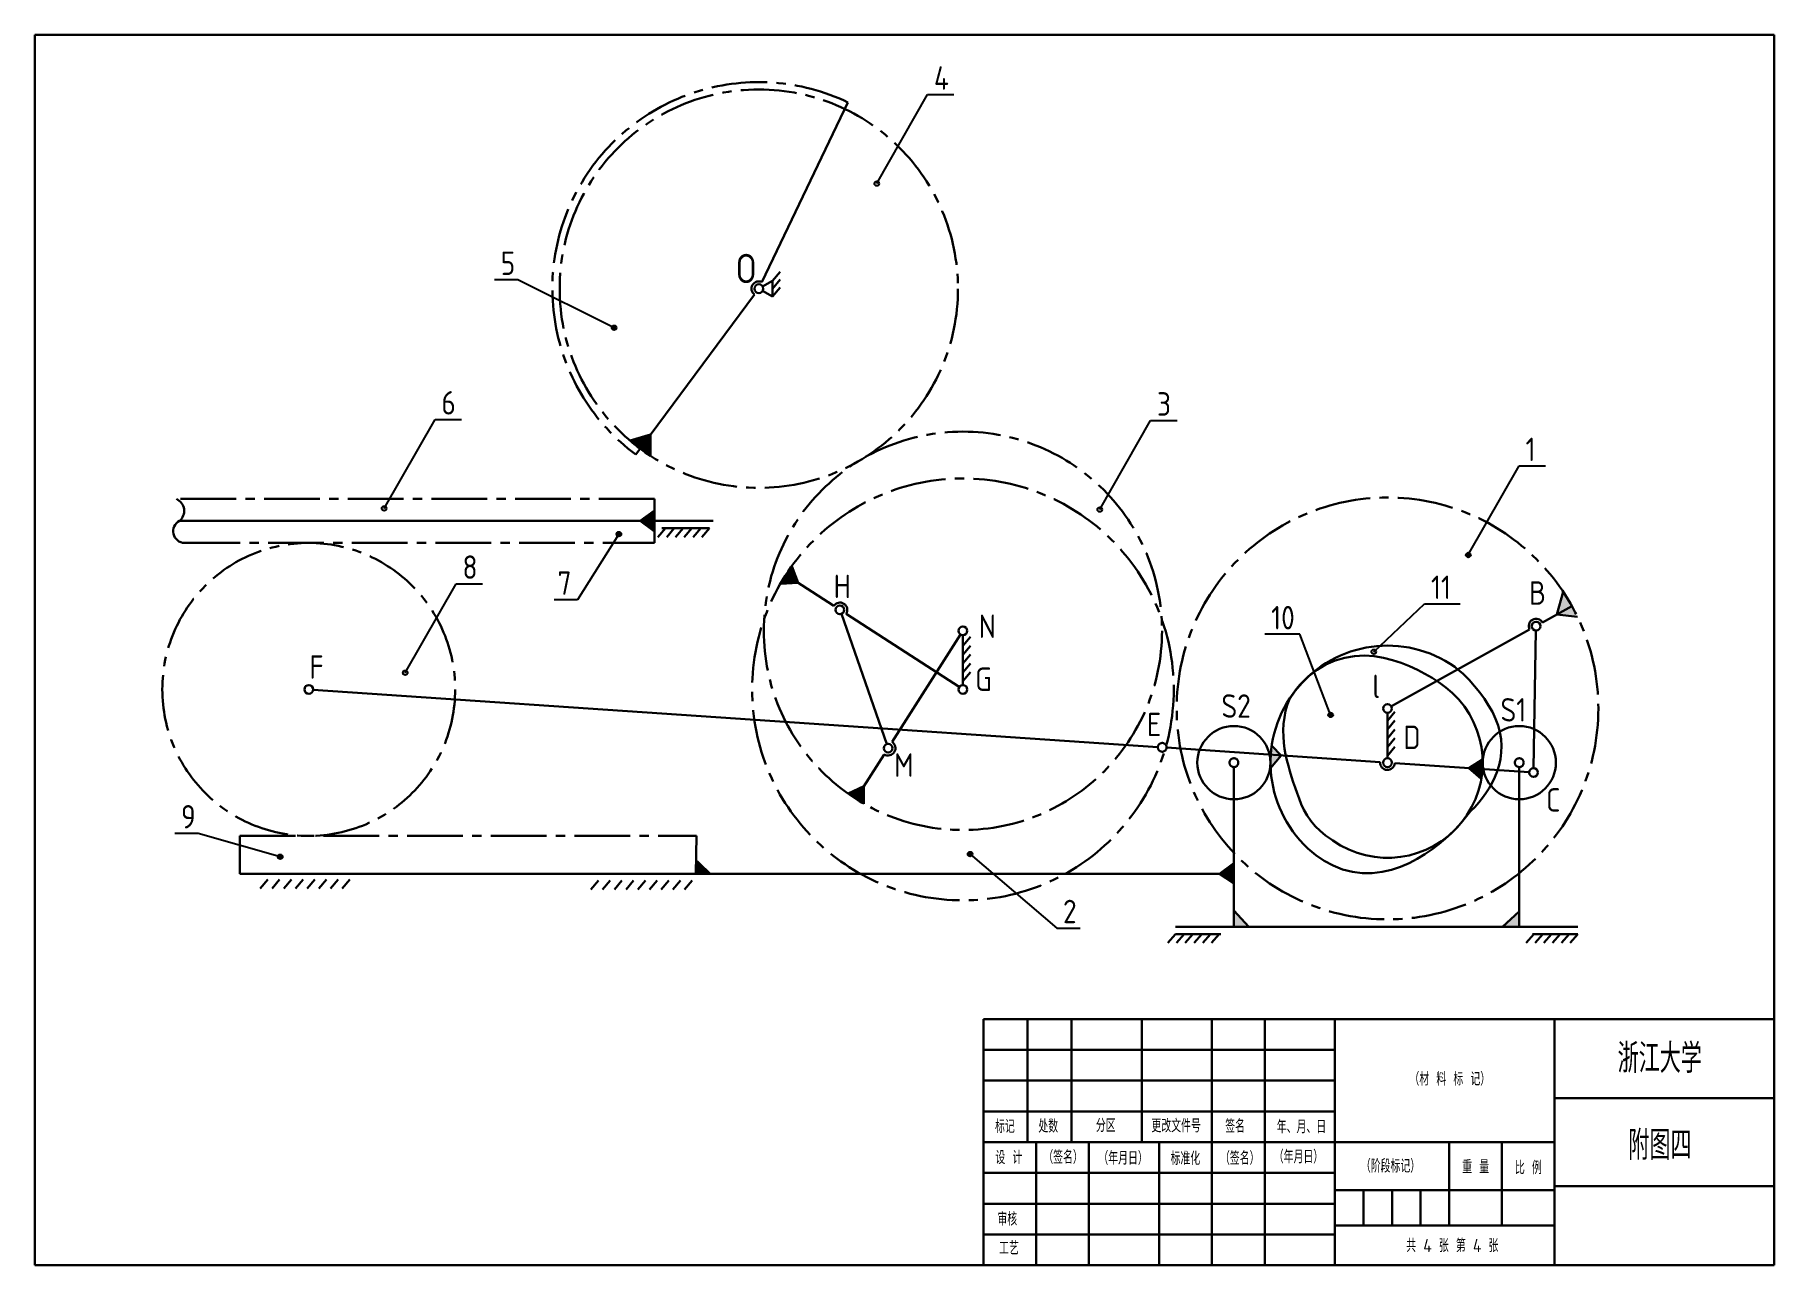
# Model space of a CAD drawing. Header units: millimetres. Extents: x 2477 to 3071, y 1468 to 1888.
import ezdxf

# ---------------------------------------------------------------- set-up
doc = ezdxf.new("R2010")
doc.units = ezdxf.units.MM
doc.linetypes.add('CENTER2', pattern=[28.575, 19.05, -3.175, 3.175, -3.175])
doc.layers.get('0').update_dxf_attribs({"lineweight": 30})
doc.layers.add('点画线', color=7, linetype='Continuous', lineweight=30)
doc.layers.add('细实线', color=7, linetype='Continuous')
doc.styles.add('GB', font='gbenor.shx', dxfattribs={"bigfont": 'gbcbig.shx'})

msp = doc.modelspace()

# ---------------------------------------------------------------- hatches: boundary and pattern name
h = msp.add_hatch(color=256)
h.dxf.hatch_style = 1
h.paths.add_polyline_path([(2687.1, 1751.79), (2680.07, 1749.66, 0.016114), (2683.5, 1746.94)])
h.paths.add_polyline_path([(2687.1, 1751.79), (2683.5, 1746.94, 0.016114), (2687.1, 1744.44)])
h = msp.add_hatch(color=256)
h.dxf.hatch_style = 1
h.paths.add_polyline_path([(2688.45, 1725.86), (2683.56, 1722.24), (2688.45, 1722.24)])
h.paths.add_polyline_path([(2688.45, 1722.24), (2683.56, 1722.24), (2688.45, 1718.62)])
h = msp.add_hatch(color=256)
h.dxf.hatch_style = 1
h.paths.add_polyline_path([(2735.26, 1706.77, 0.012315), (2733.27, 1703.84), (2737.48, 1701.12)])
h.paths.add_polyline_path([(2733.27, 1703.84, 0.012315), (2731.41, 1700.82), (2737.48, 1701.12)])
h = msp.add_hatch(color=256)
h.dxf.hatch_style = 1
h.paths.add_polyline_path([(2998.74, 1698.02), (2996.54, 1690.27), (3001.71, 1693.13, 0.019856)])
h.paths.add_polyline_path([(3001.71, 1693.13), (2996.54, 1690.27), (3003.6, 1689.48, 0.01429)])
h = msp.add_hatch(color=256)
h.dxf.hatch_style = 1
h.paths.add_polyline_path([(2899.19, 1645.49, 0.019161), (2898.87, 1642.45), (2902.45, 1642.2)])
h.paths.add_polyline_path([(2902.45, 1642.2), (2898.87, 1642.45, 0.028555), (2898.82, 1637.89)])
h = msp.add_hatch(color=256)
h.dxf.hatch_style = 1
h.paths.add_polyline_path([(2971.21, 1640.8), (2966.48, 1637.86), (2971.15, 1637.54, 0.025054)])
h.paths.add_polyline_path([(2971.15, 1637.54), (2966.48, 1637.86), (2970.75, 1634.19, 0.026027)])
h = msp.add_hatch(color=256)
h.dxf.hatch_style = 1
h.paths.add_polyline_path([(2759.95, 1631.73), (2754.51, 1629.19, 0.011859), (2757.19, 1627.39)])
h.paths.add_polyline_path([(2759.95, 1631.73), (2757.19, 1627.39, 0.011859), (2759.95, 1625.73)])
h = msp.add_hatch(color=256)
h.dxf.hatch_style = 1
h.paths.add_polyline_path([(2702.46, 1607.05), (2702.46, 1601.74), (2708.02, 1601.74)])
h = msp.add_hatch(color=256)
h.dxf.hatch_style = 1
h.paths.add_polyline_path([(2886.28, 1605.44), (2881.41, 1601.74), (2886.28, 1601.74)])
h.paths.add_polyline_path([(2886.28, 1601.74), (2881.41, 1601.74), (2886.28, 1598.6)])
h = msp.add_hatch(color=256)
h.dxf.hatch_style = 1
h.paths.add_polyline_path([(2886.28, 1589.21), (2886.28, 1583.74), (2891.43, 1583.74)])
h.paths.add_polyline_path([(2977.97, 1583.74), (2983.73, 1583.74), (2983.73, 1588.92)])
at = {"layer": '细实线'}
h = msp.add_hatch(color=256, dxfattribs=at)
h.dxf.hatch_style = 1
h.paths.add_polyline_path([(2595.29, 1726.52, 1), (2596.89, 1726.52, 1)])
h.paths.add_polyline_path([(2602.51, 1670.44, 1), (2604.11, 1670.44, 1)])
h.paths.add_polyline_path([(2765.1, 1837.39, 1), (2763.5, 1837.39, 1)])
h.paths.add_polyline_path([(2841.27, 1726.14, 1), (2839.67, 1726.14, 1)])
h.paths.add_polyline_path([(2934.84, 1677.61, 1), (2933.24, 1677.61, 1)])
h = msp.add_hatch(color=256, dxfattribs=at)
h.dxf.hatch_style = 1
h.paths.add_polyline_path([(2673.81, 1788.2, 1), (2675.41, 1788.2, 1)])
h = msp.add_hatch(color=256, dxfattribs=at)
h.dxf.hatch_style = 1
h.paths.add_polyline_path([(2675.44, 1717.74, 1), (2677.04, 1717.74, 1)])
h = msp.add_hatch(color=256, dxfattribs=at)
h.dxf.hatch_style = 1
h.paths.add_polyline_path([(2967.13, 1710.62, 1), (2965.53, 1710.62, 1)])
h = msp.add_hatch(color=256, dxfattribs=at)
h.dxf.hatch_style = 1
h.paths.add_polyline_path([(2920.12, 1656.01, 1), (2918.52, 1656.01, 1)])
h = msp.add_hatch(color=256, dxfattribs=at)
h.dxf.hatch_style = 1
h.paths.add_polyline_path([(2559.82, 1607.61, 1), (2561.42, 1607.61, 1)])
h = msp.add_hatch(color=256, dxfattribs=at)
h.dxf.hatch_style = 1
h.paths.add_polyline_path([(2795.37, 1608.5, 1), (2796.97, 1608.5, 1)])

# ---------------------------------------------------------------- linework, layer by layer
for p, q in [((3070.79, 1888.19), (2476.79, 1888.19)), ((2476.79, 1888.19), (2476.79, 1468.19)), ((3070.79, 1468.19), (3070.79, 1888.19)), ((2725.12, 1803.79), (2754.46, 1865.13)), ((2728.75, 1804.25), (2731.31, 1807.33)), ((2725.34, 1802.28), (2728.75, 1804.25)), ((2725.34, 1800.78), (2728.75, 1798.81)), ((2728.75, 1801.53), (2731.31, 1804.61)), ((2728.75, 1804.25), (2728.75, 1798.81)), ((2728.75, 1798.81), (2731.31, 1801.89)), ((2722.55, 1799.53), (2682.01, 1744.93)), ((2687.1, 1751.79), (2680.07, 1749.66)), ((2687.1, 1751.79), (2687.1, 1744.44)), ((2683.56, 1722.24), (2688.45, 1725.86)), ((2683.56, 1722.24), (2688.45, 1718.62)), ((2692.18, 1719.74), (2689.59, 1716.7)), ((2707.18, 1719.74), (2690.95, 1719.74)), ((2695.18, 1719.74), (2692.59, 1716.7)), ((2698.18, 1719.74), (2695.59, 1716.7)), ((2701.18, 1719.74), (2698.59, 1716.7)), ((2704.18, 1719.74), (2701.59, 1716.7)), ((2707.18, 1719.74), (2704.59, 1716.7)), ((2737.48, 1701.12), (2735.26, 1706.77)), ((2737.48, 1701.12), (2731.41, 1700.82)), ((2749.64, 1693.25), (2733.27, 1703.84)), ((2991.65, 1687.56), (3001.71, 1693.13)), ((2996.54, 1690.27), (2998.74, 1698.02)), ((2752.23, 1690.48), (2767.71, 1646.1)), ((2792.47, 1665.56), (2753.84, 1690.54)), ((2996.54, 1690.27), (3003.6, 1689.48)), ((2769.55, 1646.79), (2792.92, 1683.48)), ((2793.73, 1666.24), (2793.73, 1683.24)), ((2793.73, 1679.56), (2796.28, 1682.63)), ((2940.04, 1658.97), (2987.27, 1685.14)), ((2989.43, 1684.85), (2988.64, 1637.86)), ((2793.73, 1676.56), (2796.28, 1679.63)), ((2793.73, 1673.56), (2796.28, 1676.63)), ((2920.85, 1674.6), (2924.14, 1675.57)), ((2924.14, 1675.57), (2927.5, 1676.13)), ((2927.5, 1676.13), (2930.86, 1676.28)), ((2930.86, 1676.28), (2934.17, 1676.07)), ((2934.17, 1676.07), (2937.38, 1675.55)), ((2937.38, 1675.55), (2940.47, 1674.77)), ((2793.73, 1670.56), (2796.28, 1673.63)), ((2793.73, 1667.56), (2796.28, 1670.63)), ((2909.44, 1666.91), (2911.95, 1669.32)), ((2911.95, 1669.32), (2914.71, 1671.44)), ((2914.71, 1671.44), (2917.69, 1673.21)), ((2917.69, 1673.21), (2920.85, 1674.6)), ((2940.47, 1674.77), (2943.42, 1673.79)), ((2943.42, 1673.79), (2946.23, 1672.66)), ((2946.23, 1672.66), (2948.93, 1671.42)), ((2948.93, 1671.42), (2951.51, 1670.08)), ((2951.51, 1670.08), (2953.99, 1668.64)), ((2961.74, 1672.4), (2962.23, 1672.04)), ((2962.23, 1672.04), (2964.54, 1670.1)), ((2964.54, 1670.1), (2966.61, 1668.01)), ((2571.84, 1664.64), (2860.3, 1645.06)), ((2905.25, 1661.36), (2907.18, 1664.26)), ((2907.18, 1664.26), (2909.44, 1666.91)), ((2953.99, 1668.64), (2956.38, 1667.09)), ((2956.38, 1667.09), (2958.67, 1665.41)), ((2958.67, 1665.41), (2960.83, 1663.57)), ((2966.61, 1668.01), (2968.49, 1665.86)), ((2968.49, 1665.86), (2970.21, 1663.68)), ((2970.21, 1663.68), (2971.81, 1661.49)), ((2903.5, 1655.17), (2903.94, 1657.44)), ((2903.94, 1657.44), (2904.58, 1659.75)), ((2904.58, 1659.75), (2905.25, 1661.36)), ((2971.81, 1661.49), (2973.26, 1659.27)), ((2973.26, 1659.27), (2974.54, 1657.03)), ((2903.14, 1650.75), (2903.25, 1652.95)), ((2903.25, 1652.95), (2903.5, 1655.17)), ((2938.73, 1654.02), (2941.28, 1657.09)), ((2938.73, 1641.24), (2938.73, 1656.74)), ((2938.73, 1651.02), (2941.28, 1654.09)), ((2974.54, 1657.03), (2975.64, 1654.74)), ((2975.64, 1654.74), (2976.51, 1652.43)), ((2976.51, 1652.43), (2977.14, 1650.1)), ((2899.19, 1645.49), (2902.45, 1642.2)), ((2903.17, 1648.61), (2903.14, 1650.75)), ((2903.33, 1646.53), (2903.17, 1648.61)), ((2903.6, 1644.49), (2903.33, 1646.53)), ((2938.73, 1648.02), (2941.28, 1651.09)), ((2938.73, 1645.02), (2941.28, 1648.09)), ((2977.14, 1650.1), (2977.52, 1647.76)), ((2977.52, 1647.76), (2977.67, 1645.45)), ((2977.67, 1645.45), (2977.58, 1643.18)), ((2757.19, 1627.39), (2766.86, 1642.57)), ((2863.29, 1644.86), (2936.23, 1639.91)), ((2902.45, 1642.2), (2898.82, 1637.89)), ((2903.95, 1642.51), (2903.6, 1644.49)), ((2904.39, 1640.57), (2903.95, 1642.51)), ((2904.88, 1638.67), (2904.39, 1640.57)), ((2938.73, 1642.02), (2941.28, 1645.09)), ((2941.22, 1639.57), (2987.11, 1636.46)), ((2971.21, 1640.8), (2966.48, 1637.86)), ((2977.29, 1640.97), (2976.82, 1638.83)), ((2977.58, 1643.18), (2977.29, 1640.97)), ((2886.28, 1638.24), (2886.28, 1583.74)), ((2905.41, 1636.79), (2904.88, 1638.67)), ((2905.98, 1634.94), (2905.41, 1636.79)), ((2906.57, 1633.1), (2905.98, 1634.94)), ((2966.48, 1637.86), (2970.75, 1634.19)), ((2975.39, 1634.78), (2974.49, 1632.89)), ((2976.18, 1636.76), (2975.39, 1634.78)), ((2976.82, 1638.83), (2976.18, 1636.76)), ((2983.73, 1638.24), (2983.73, 1583.74)), ((2759.95, 1631.73), (2754.51, 1629.19)), ((2759.95, 1631.73), (2759.95, 1625.73)), ((2907.18, 1631.24), (2906.57, 1633.1)), ((2907.83, 1629.37), (2907.18, 1631.24)), ((2908.52, 1627.47), (2907.83, 1629.37)), ((2971.14, 1627.67), (2969.87, 1626.1)), ((2972.35, 1629.34), (2971.14, 1627.67)), ((2973.47, 1631.07), (2972.35, 1629.34)), ((2974.49, 1632.89), (2973.47, 1631.07)), ((2909.29, 1625.54), (2908.52, 1627.47)), ((2910.19, 1623.61), (2909.29, 1625.54)), ((2911.26, 1621.69), (2910.19, 1623.61)), ((2912.54, 1619.84), (2911.26, 1621.69)), ((2966.11, 1622.06), (2964.39, 1619.8)), ((2967.09, 1623.12), (2966.11, 1622.06)), ((2968.51, 1624.58), (2967.09, 1623.12)), ((2969.87, 1626.1), (2968.51, 1624.58)), ((2914.03, 1618.07), (2912.54, 1619.84)), ((2915.73, 1616.43), (2914.03, 1618.07)), ((2917.61, 1614.91), (2915.73, 1616.43)), ((2962.56, 1617.64), (2960.57, 1615.61)), ((2964.39, 1619.8), (2962.56, 1617.64)), ((2546.76, 1614.74), (2546.76, 1601.74)), ((2702.48, 1601.74), (2702.74, 1614.74)), ((2914.22, 1608.2), (2911.56, 1610.45)), ((2919.6, 1613.46), (2917.61, 1614.91)), ((2920.01, 1613.17), (2919.6, 1613.46)), ((2953.91, 1610.13), (2951.46, 1608.47)), ((2956.24, 1611.87), (2953.91, 1610.13)), ((2958.46, 1613.69), (2956.24, 1611.87)), ((2960.57, 1615.61), (2958.46, 1613.69)), ((2881.41, 1601.74), (2886.28, 1605.44)), ((2917.09, 1606.23), (2914.22, 1608.2)), ((2920.15, 1604.58), (2917.09, 1606.23)), ((2923.38, 1603.31), (2920.15, 1604.58)), ((2943.19, 1604.19), (2940.1, 1603.15)), ((2946.11, 1605.46), (2943.19, 1604.19)), ((2948.86, 1606.9), (2946.11, 1605.46)), ((2951.46, 1608.47), (2948.86, 1606.9)), ((2546.76, 1601.74), (2886.28, 1601.74)), ((2556.4, 1599.84), (2553.8, 1596.79)), ((2560.4, 1599.84), (2557.8, 1596.79)), ((2564.4, 1599.84), (2561.8, 1596.79)), ((2568.4, 1599.84), (2565.8, 1596.79)), ((2572.4, 1599.84), (2569.8, 1596.79)), ((2576.4, 1599.84), (2573.8, 1596.79)), ((2580.4, 1599.84), (2577.8, 1596.79)), ((2584.4, 1599.84), (2581.8, 1596.79)), ((2669.29, 1599.52), (2666.7, 1596.47)), ((2673.29, 1599.52), (2670.7, 1596.47)), ((2677.29, 1599.52), (2674.7, 1596.47)), ((2681.29, 1599.52), (2678.7, 1596.47)), ((2685.29, 1599.52), (2682.7, 1596.47)), ((2689.29, 1599.52), (2686.7, 1596.47)), ((2693.29, 1599.52), (2690.7, 1596.47)), ((2697.29, 1599.52), (2694.7, 1596.47)), ((2701.29, 1599.52), (2698.7, 1596.47)), ((2881.41, 1601.74), (2886.28, 1598.6)), ((2926.72, 1602.46), (2923.38, 1603.31)), ((2930.12, 1602.03), (2926.72, 1602.46)), ((2933.53, 1602.02), (2930.12, 1602.03)), ((2936.87, 1602.41), (2933.53, 1602.02)), ((2940.1, 1603.15), (2936.87, 1602.41)), ((2886.28, 1589.21), (2891.43, 1583.74)), ((2983.73, 1588.92), (2977.97, 1583.74)), ((2866.28, 1581.24), (2863.68, 1578.2)), ((3003.73, 1583.74), (2866.28, 1583.74)), ((2866.28, 1581.24), (2881.78, 1581.24)), ((2869.28, 1581.24), (2866.68, 1578.2)), ((2872.28, 1581.24), (2869.68, 1578.2)), ((2875.28, 1581.24), (2872.68, 1578.2)), ((2878.28, 1581.24), (2875.68, 1578.2)), ((2881.28, 1581.24), (2878.68, 1578.2)), ((2988.73, 1581.24), (2986.13, 1578.2)), ((3003.73, 1581.24), (2988.23, 1581.24)), ((2991.73, 1581.24), (2989.13, 1578.2)), ((2994.73, 1581.24), (2992.13, 1578.2)), ((2997.73, 1581.24), (2995.13, 1578.2)), ((3000.73, 1581.24), (2998.13, 1578.2)), ((3003.73, 1581.24), (3001.13, 1578.2)), ((2800.79, 1552.19), (2800.79, 1468.19)), ((3070.79, 1552.19), (2800.79, 1552.19)), ((2815.79, 1552.19), (2815.79, 1510.19)), ((2830.79, 1510.19), (2830.79, 1552.19)), ((2854.79, 1552.19), (2854.79, 1510.19)), ((2878.79, 1510.19), (2878.79, 1552.19)), ((2896.79, 1552.19), (2896.79, 1510.19)), ((2920.79, 1552.19), (2920.79, 1468.19)), ((2995.79, 1468.19), (2995.79, 1552.19)), ((2800.79, 1541.69), (2920.79, 1541.69)), ((2800.79, 1531.19), (2920.79, 1531.19)), ((2800.79, 1520.69), (2920.79, 1520.69)), ((2995.79, 1525.19), (3070.79, 1525.19)), ((2800.79, 1510.19), (2920.79, 1510.19)), ((2818.79, 1468.19), (2818.79, 1510.19)), ((2836.79, 1510.19), (2836.79, 1468.19)), ((2860.79, 1468.19), (2860.79, 1510.19)), ((2878.79, 1510.19), (2878.79, 1468.19)), ((2896.79, 1468.19), (2896.79, 1510.19)), ((2920.79, 1510.19), (2995.79, 1510.19)), ((2959.79, 1510.19), (2959.79, 1481.69)), ((2977.79, 1510.19), (2977.79, 1481.69)), ((2800.79, 1499.69), (2920.79, 1499.69)), ((2995.79, 1493.84), (2920.79, 1493.84)), ((2930.54, 1493.84), (2930.54, 1481.69)), ((2940.29, 1493.84), (2940.29, 1481.69)), ((2950.04, 1493.84), (2950.04, 1481.69)), ((3070.79, 1495.19), (2995.79, 1495.19)), ((2800.79, 1489.19), (2920.79, 1489.19)), ((2995.79, 1481.69), (2920.79, 1481.69)), ((2800.79, 1478.69), (2920.79, 1478.69)), ((2476.79, 1468.19), (3070.79, 1468.19))]:
    msp.add_line(p, q)
at = {"linetype": 'CENTER2'}
for centre, radius in [((2724.04, 1801.53), 68), ((2861.8, 1644.96), 1.5), ((2886.28, 1639.74), 1.5), ((2983.73, 1639.74), 1.5)]:
    msp.add_circle(centre, radius, dxfattribs=at)
for centre, radius in [((2724.04, 1801.53), 1.5), ((2751.74, 1691.89), 1.5), ((2989.46, 1686.35), 1.5), ((2793.73, 1684.74), 1.5), ((2570.34, 1664.74), 1.5), ((2793.73, 1664.74), 1.5), ((2938.73, 1658.24), 1.5), ((2886.28, 1639.74), 12.5), ((2983.73, 1639.74), 12.5), ((2768.2, 1644.68), 1.5), ((2938.73, 1639.74), 1.5), ((2988.61, 1636.36), 1.5)]:
    msp.add_circle(centre, radius)
for centre, radius, start, end in [((2724.04, 1801.53), 2.5, 64.43384, 233.40649), ((2724.04, 1801.53), 68, 229.71384, 237.09913), ((2523.4, 1725.67), 4.42, 309.11377, 66.91731), ((2528.03, 1718.72), 3.98, 117.54795, 268.25986), ((2751.74, 1691.89), 2.5, 327.109, 147.109), ((2989.46, 1686.35), 2.5, 28.98688, 208.98688), ((2938.73, 1639.74), 39.95, 54.832, 227.151), ((2938.73, 1639.74), 32.5, 234.832, 47.151), ((2768.2, 1644.68), 2.5, 237.49791, 57.49791), ((2938.73, 1639.74), 2.5, 176.1176, 356.1176), ((2793.73, 1684.74), 68, 234.78025, 240.21557)]:
    msp.add_arc(centre, radius, start, end)
at = {"layer": '点画线', "linetype": 'CENTER2'}
for p, q in [((2688.45, 1729.74), (2525.14, 1729.74)), ((2688.45, 1714.74), (2688.45, 1729.74)), ((2527.91, 1714.74), (2688.45, 1714.74)), ((2546.76, 1614.74), (2702.74, 1614.74))]:
    msp.add_line(p, q, dxfattribs=at)
at = {"layer": '点画线'}
msp.add_line((2708.45, 1722.24), (2526.19, 1722.24), dxfattribs=at)
at = {"layer": '点画线', "linetype": 'CENTER2'}
for centre, radius in [((2793.73, 1684.74), 68), ((2793.73, 1664.74), 72), ((2938.73, 1658.24), 72), ((2570.34, 1664.74), 50)]:
    msp.add_circle(centre, radius, dxfattribs=at)
msp.add_arc((2724.04, 1801.53), 70.5, 64.43384, 233.40649, dxfattribs=at)
at = {"layer": '细实线'}
for p, q in [((2764.3, 1837.39), (2781.69, 1867.77)), ((2781.69, 1867.77), (2790.69, 1867.77)), ((2641.74, 1804.54), (2633.74, 1804.54)), ((2674.61, 1788.2), (2641.74, 1804.54)), ((2596.09, 1726.52), (2613.48, 1756.9)), ((2613.48, 1756.9), (2622.48, 1756.9)), ((2840.47, 1726.14), (2857.85, 1756.51)), ((2857.85, 1756.51), (2866.85, 1756.51)), ((2966.33, 1710.62), (2983.71, 1741)), ((2983.71, 1741), (2992.71, 1741)), ((2676.24, 1717.74), (2662.13, 1695.34)), ((2603.31, 1670.44), (2620.7, 1700.81)), ((2620.7, 1700.81), (2629.7, 1700.81)), ((2662.13, 1695.34), (2654.13, 1695.34)), ((2934.04, 1677.61), (2951.42, 1693.94)), ((2951.42, 1693.94), (2963.56, 1693.94)), ((2908.83, 1683.55), (2896.83, 1683.55)), ((2919.32, 1656.01), (2908.83, 1683.55)), ((2532.56, 1615.59), (2524.56, 1615.59)), ((2560.62, 1607.61), (2532.56, 1615.59)), ((2796.17, 1608.5), (2825.76, 1583.26)), ((2825.76, 1583.26), (2833.76, 1583.26)), ((2830.79, 1552.19), (2854.79, 1552.19)), ((2878.79, 1552.19), (2896.79, 1552.19)), ((3070.79, 1468.19), (3070.79, 1552.19)), ((3070.79, 1468.19), (3070.79, 1552.19)), ((3070.79, 1468.19), (3070.79, 1552.19)), ((2995.79, 1495.19), (2995.79, 1525.19)), ((2815.79, 1510.19), (2830.79, 1510.19)), ((2818.79, 1510.19), (2836.79, 1510.19)), ((2854.79, 1510.19), (2878.79, 1510.19)), ((2860.79, 1510.19), (2878.79, 1510.19)), ((2995.79, 1510.19), (2995.79, 1468.19)), ((2800.79, 1468.19), (3070.79, 1468.19)), ((2800.79, 1468.19), (3070.79, 1468.19)), ((2800.79, 1468.19), (3070.79, 1468.19)), ((2836.79, 1468.19), (2860.79, 1468.19)), ((2836.79, 1468.19), (2860.79, 1468.19)), ((2836.79, 1468.19), (2860.79, 1468.19)), ((2878.79, 1468.19), (2896.79, 1468.19)), ((2878.79, 1468.19), (2896.79, 1468.19))]:
    msp.add_line(p, q, dxfattribs=at)
for centre in [(2764.3, 1837.39), (2674.61, 1788.2), (2596.09, 1726.52), (2840.47, 1726.14), (2676.24, 1717.74), (2966.33, 1710.62), (2934.04, 1677.61), (2603.31, 1670.44), (2919.32, 1656.01), (2560.62, 1607.61), (2796.17, 1608.5)]:
    msp.add_circle(centre, 0.8, dxfattribs=at)

# ---------------------------------------------------------------- texts
at = {"insert": (2716.06, 1813.41), "char_height": 10, "attachment_point": 1, "style": 'GB'}
msp.add_mtext_dynamic_manual_height_columns('O', width=25, gutter_width=125, heights=[0], dxfattribs=at)
at = {"layer": '细实线', "style": 'GB'}
for s, height, p in [('4', 8, (2783.84, 1869.44)), ('5', 8, (2635.89, 1806.21)), ('6', 8, (2615.63, 1758.57)), ('3', 8, (2860.01, 1758.18)), ('1', 8, (2985.87, 1742.67)), ('8', 8, (2622.85, 1702.48)), ('7', 8, (2655.29, 1697.02)), ('H', 8, (2749.58, 1695.92)), ('11', 8, (2953.58, 1695.61)), ('B', 8, (2987.06, 1693.66)), ('10', 8, (2898.98, 1685.22)), ('N', 8, (2799.14, 1682.28)), ('F', 8, (2570.56, 1668.36)), ('G', 8, (2797.89, 1664.21)), ('l', 8, (2933.54, 1661.76)), ('S2', 8, (2882.01, 1655.07)), ('S1', 8, (2977.31, 1653.77)), ('E', 8, (2856.56, 1648.76)), ('D', 8, (2944.16, 1644.38)), ('M', 8, (2770.25, 1634.92)), ('C', 8, (2992.88, 1623.02)), ('9', 8, (2526.71, 1617.26)), ('2', 8, (2827.92, 1584.93)), ('浙江大学', 10, (3017.3, 1533.81)), ('（材 料 标 记）', 4.5, (2946.22, 1529.52)), ('标记', 4.5, (2804.7, 1513.3)), ('处数', 4.5, (2819.5, 1513.41)), ('分区', 4.5, (2839.14, 1513.64)), ('更改文件号', 4.5, (2858.11, 1513.53)), ('签名', 4.5, (2883.31, 1513.41)), ('年、月、日', 4.5, (2900.91, 1513.19)), ('附图四', 10, (3020.97, 1504.14)), ('设 计', 4.5, (2804.82, 1502.69)), ('（签名）', 4.5, (2821.19, 1502.81)), ('（年月日）', 4.5, (2840, 1502.49)), ('标准化', 4.5, (2864.64, 1502.38)), ('（签名）', 4.5, (2881.52, 1502.49)), ('（年月日）', 4.5, (2899.89, 1502.95)), ('（阶段标记）', 4.5, (2929.63, 1499.8)), ('重 量', 4.5, (2964.23, 1499.52)), ('比 例', 4.5, (2982.25, 1499.23)), ('审核', 4.5, (2805.52, 1481.7)), ('工艺', 4.5, (2806.09, 1471.77)), ('共 4 张 第 4 张', 4.5, (2945.14, 1472.65))]:
    msp.add_text(s, height=height, dxfattribs=at).set_placement(p)

doc.saveas('drawing.dxf')
